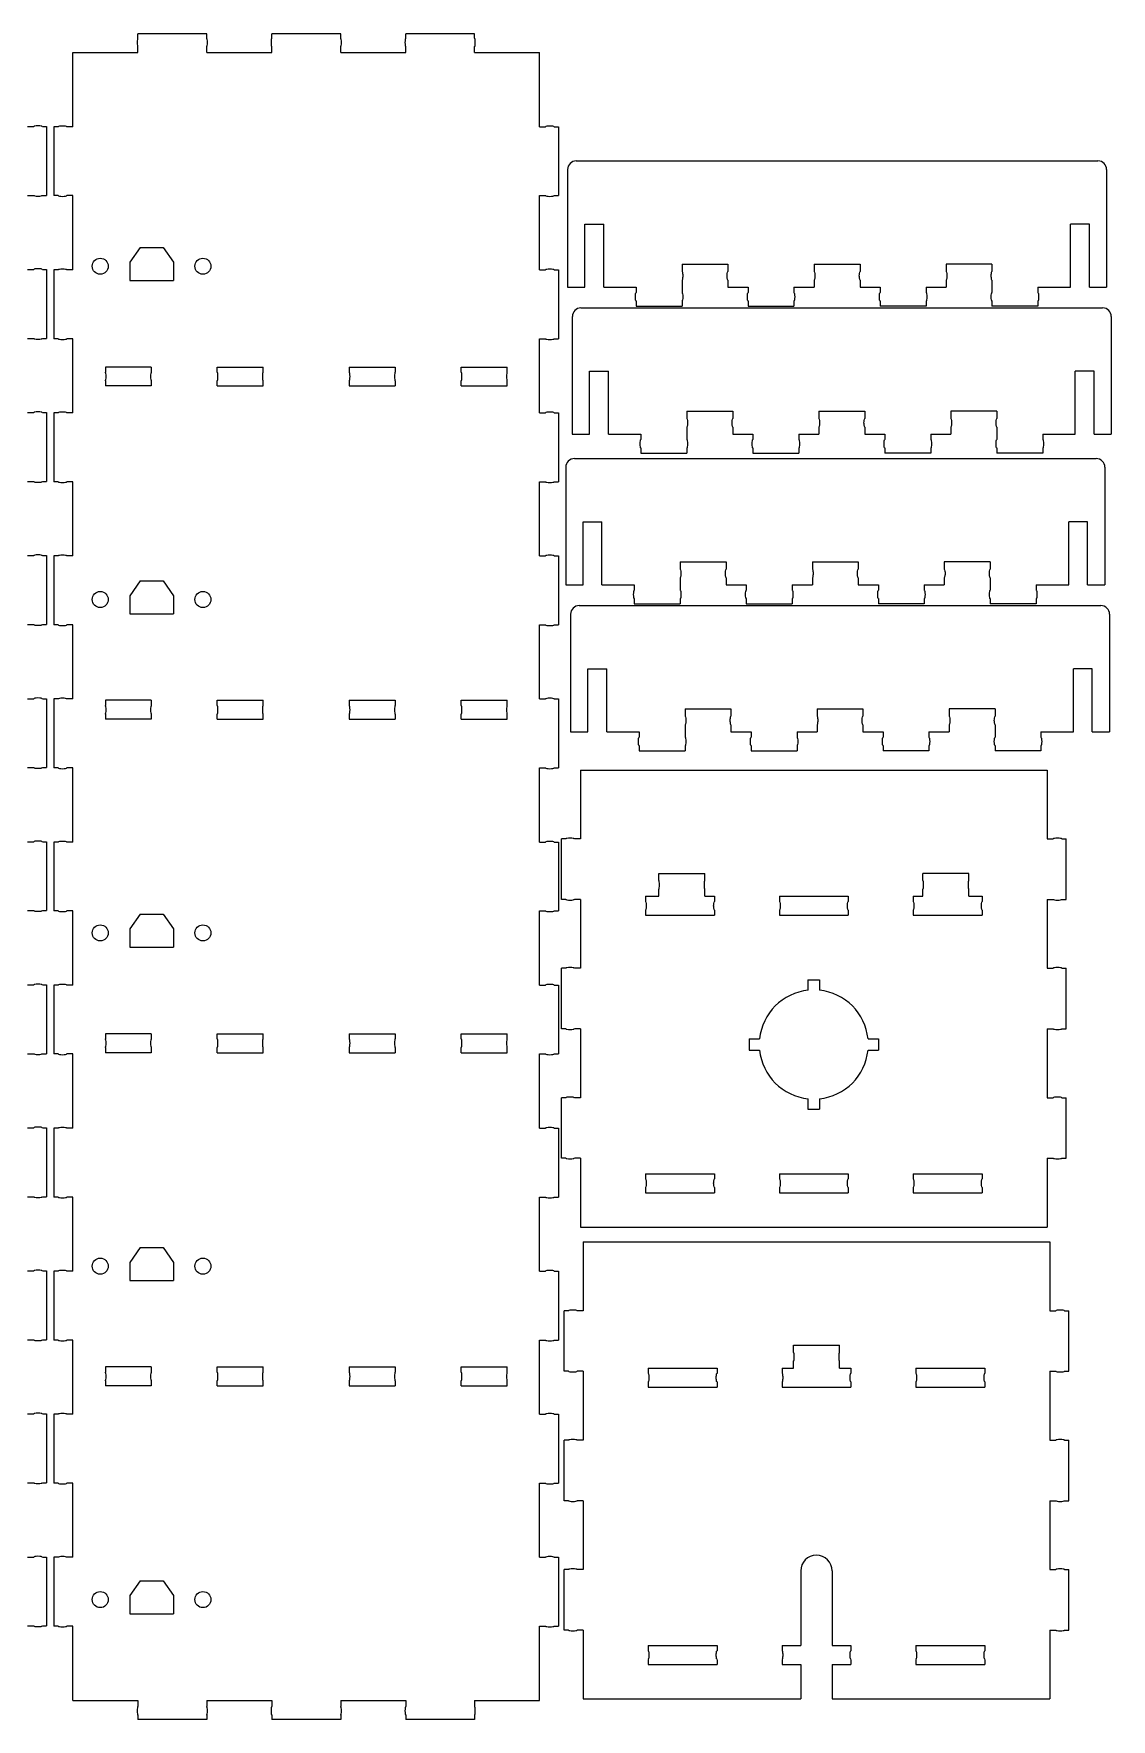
# Model space of a CAD drawing. Header units: inches. Extents: x 0.6 to 17.7, y 0.3 to 11.9.
# Drawn here: x 10.31 to 17.7, y 0.33 to 11.89 of the extents above; entities that cross this region are included whole.
import ezdxf

# ---------------------------------------------------------------- set-up
doc = ezdxf.new("R2010")
doc.units = ezdxf.units.IN
doc.header["$LTSCALE"] = 0.5
doc.header["$MEASUREMENT"] = 0
doc.layers.add('Visible', color=1, linetype='Continuous', lineweight=13)

msp = doc.modelspace()

# ---------------------------------------------------------------- linework, layer by layer
at = {"layer": 'Visible'}
for p, q in [((11.027, 11.861), (11.027, 11.89)), ((11.499, 11.89), (11.027, 11.89)), ((11.027, 11.761), (11.027, 11.802)), ((11.499, 11.861), (11.499, 11.89)), ((11.499, 11.761), (11.499, 11.802)), ((11.945, 11.861), (11.945, 11.89)), ((12.418, 11.89), (11.945, 11.89)), ((11.945, 11.761), (11.945, 11.802)), ((12.418, 11.861), (12.418, 11.89)), ((12.418, 11.761), (12.418, 11.802)), ((12.864, 11.861), (12.864, 11.89)), ((13.336, 11.89), (12.864, 11.89)), ((12.864, 11.761), (12.864, 11.802)), ((13.336, 11.861), (13.336, 11.89)), ((13.336, 11.761), (13.336, 11.802)), ((10.581, 11.252), (10.581, 11.761)), ((10.581, 11.761), (11.027, 11.761)), ((11.499, 11.761), (11.945, 11.761)), ((12.418, 11.761), (12.864, 11.761)), ((13.336, 11.761), (13.782, 11.761)), ((13.782, 11.252), (13.782, 11.761)), ((10.271, 11.254), (10.313, 11.254)), ((10.372, 11.254), (10.401, 11.254)), ((10.401, 11.254), (10.401, 10.782)), ((10.451, 11.252), (10.451, 10.78)), ((10.481, 11.252), (10.451, 11.252)), ((10.581, 11.252), (10.54, 11.252)), ((13.782, 11.252), (13.823, 11.252)), ((13.882, 11.252), (13.912, 11.252)), ((13.912, 11.252), (13.912, 10.78)), ((14.033, 11.018), (17.612, 11.018)), ((13.974, 10.959), (13.974, 10.152)), ((17.671, 10.959), (17.671, 10.152)), ((10.271, 10.782), (10.313, 10.782)), ((10.372, 10.782), (10.401, 10.782)), ((10.481, 10.78), (10.451, 10.78)), ((10.581, 10.78), (10.54, 10.78)), ((10.581, 10.271), (10.581, 10.78)), ((13.782, 10.78), (13.823, 10.78)), ((13.782, 10.271), (13.782, 10.78)), ((13.882, 10.78), (13.912, 10.78)), ((14.092, 10.585), (14.222, 10.585)), ((14.092, 10.152), (14.092, 10.585)), ((14.222, 10.152), (14.222, 10.585)), ((17.553, 10.585), (17.423, 10.585)), ((17.423, 10.152), (17.423, 10.585)), ((17.553, 10.152), (17.553, 10.585)), ((11.043, 10.425), (10.972, 10.323)), ((11.043, 10.425), (11.2, 10.425)), ((11.2, 10.425), (11.271, 10.323)), ((10.972, 10.323), (10.972, 10.199)), ((11.271, 10.323), (11.271, 10.199)), ((14.759, 10.31), (15.074, 10.31)), ((14.759, 10.31), (14.759, 10.261)), ((15.074, 10.31), (15.074, 10.261)), ((15.665, 10.31), (15.98, 10.31)), ((15.665, 10.31), (15.665, 10.261)), ((15.98, 10.31), (15.98, 10.261)), ((16.885, 10.31), (16.57, 10.31)), ((16.57, 10.31), (16.57, 10.261)), ((16.885, 10.31), (16.885, 10.261)), ((10.271, 10.274), (10.313, 10.274)), ((10.372, 10.274), (10.401, 10.274)), ((10.401, 10.274), (10.401, 9.801)), ((10.451, 10.271), (10.451, 9.799)), ((10.481, 10.271), (10.451, 10.271)), ((10.581, 10.271), (10.54, 10.271)), ((10.972, 10.199), (11.271, 10.199)), ((13.782, 10.271), (13.823, 10.271)), ((13.882, 10.271), (13.912, 10.271)), ((13.912, 10.271), (13.912, 9.799)), ((14.759, 10.201), (14.759, 10.117)), ((15.074, 10.201), (15.074, 10.152)), ((15.665, 10.201), (15.665, 10.152)), ((15.98, 10.201), (15.98, 10.152)), ((16.57, 10.201), (16.57, 10.152)), ((16.885, 10.201), (16.885, 10.117)), ((13.974, 10.152), (14.092, 10.152)), ((14.222, 10.152), (14.444, 10.152)), ((14.444, 10.152), (14.444, 10.117)), ((14.444, 10.058), (14.444, 10.022)), ((14.759, 10.058), (14.759, 10.022)), ((15.074, 10.152), (15.212, 10.152)), ((15.212, 10.152), (15.212, 10.117)), ((15.212, 10.058), (15.212, 10.022)), ((15.527, 10.152), (15.527, 10.117)), ((15.527, 10.152), (15.665, 10.152)), ((15.527, 10.058), (15.527, 10.022)), ((15.98, 10.152), (16.118, 10.152)), ((16.118, 10.152), (16.118, 10.117)), ((16.118, 10.058), (16.118, 10.022)), ((16.433, 10.152), (16.433, 10.117)), ((16.433, 10.152), (16.57, 10.152)), ((16.433, 10.058), (16.433, 10.022)), ((16.885, 10.058), (16.885, 10.022)), ((17.2, 10.152), (17.2, 10.117)), ((17.2, 10.152), (17.423, 10.152)), ((17.2, 10.058), (17.2, 10.022)), ((17.553, 10.152), (17.671, 10.152)), ((14.006, 9.951), (14.006, 9.144)), ((14.066, 10.01), (17.644, 10.01)), ((14.444, 10.022), (14.759, 10.022)), ((15.212, 10.022), (15.527, 10.022)), ((16.433, 10.022), (16.118, 10.022)), ((17.2, 10.022), (16.885, 10.022)), ((17.703, 9.951), (17.703, 9.144)), ((10.271, 9.801), (10.313, 9.801)), ((10.372, 9.801), (10.401, 9.801)), ((10.481, 9.799), (10.451, 9.799)), ((10.581, 9.799), (10.54, 9.799)), ((10.581, 9.291), (10.581, 9.799)), ((13.782, 9.799), (13.823, 9.799)), ((13.782, 9.291), (13.782, 9.799)), ((13.882, 9.799), (13.912, 9.799)), ((11.119, 9.605), (10.804, 9.605)), ((10.804, 9.605), (10.804, 9.57)), ((11.119, 9.605), (11.119, 9.57)), ((11.571, 9.605), (11.886, 9.605)), ((11.571, 9.57), (11.571, 9.605)), ((11.886, 9.57), (11.886, 9.605)), ((12.477, 9.605), (12.792, 9.605)), ((12.477, 9.605), (12.477, 9.57)), ((12.792, 9.605), (12.792, 9.57)), ((13.245, 9.605), (13.56, 9.605)), ((13.245, 9.57), (13.245, 9.605)), ((13.56, 9.57), (13.56, 9.605)), ((10.804, 9.511), (10.804, 9.475)), ((11.119, 9.511), (11.119, 9.475)), ((11.571, 9.475), (11.571, 9.511)), ((11.886, 9.475), (11.886, 9.511)), ((12.477, 9.511), (12.477, 9.475)), ((12.792, 9.511), (12.792, 9.475)), ((13.245, 9.475), (13.245, 9.511)), ((13.56, 9.475), (13.56, 9.511)), ((14.125, 9.577), (14.254, 9.577)), ((14.125, 9.144), (14.125, 9.577)), ((14.254, 9.144), (14.254, 9.577)), ((17.585, 9.577), (17.455, 9.577)), ((17.455, 9.144), (17.455, 9.577)), ((17.585, 9.144), (17.585, 9.577)), ((11.119, 9.475), (10.804, 9.475)), ((11.571, 9.475), (11.886, 9.475)), ((12.477, 9.475), (12.792, 9.475)), ((13.245, 9.475), (13.56, 9.475)), ((10.271, 9.293), (10.313, 9.293)), ((10.372, 9.293), (10.401, 9.293)), ((10.401, 9.293), (10.401, 8.82)), ((10.451, 9.291), (10.451, 8.818)), ((10.481, 9.291), (10.451, 9.291)), ((10.581, 9.291), (10.54, 9.291)), ((13.782, 9.291), (13.823, 9.291)), ((13.882, 9.291), (13.912, 9.291)), ((13.912, 9.291), (13.912, 8.818)), ((14.792, 9.302), (15.107, 9.302)), ((14.792, 9.302), (14.792, 9.252)), ((15.107, 9.302), (15.107, 9.252)), ((15.697, 9.302), (16.012, 9.302)), ((15.697, 9.302), (15.697, 9.252)), ((16.012, 9.302), (16.012, 9.252)), ((16.918, 9.302), (16.603, 9.302)), ((16.603, 9.302), (16.603, 9.252)), ((16.918, 9.302), (16.918, 9.252)), ((14.006, 9.144), (14.125, 9.144)), ((14.254, 9.144), (14.477, 9.144)), ((14.477, 9.144), (14.477, 9.109)), ((14.792, 9.193), (14.792, 9.109)), ((15.107, 9.193), (15.107, 9.144)), ((15.107, 9.144), (15.245, 9.144)), ((15.245, 9.144), (15.245, 9.109)), ((15.56, 9.144), (15.56, 9.109)), ((15.56, 9.144), (15.697, 9.144)), ((15.697, 9.193), (15.697, 9.144)), ((16.012, 9.193), (16.012, 9.144)), ((16.012, 9.144), (16.15, 9.144)), ((16.15, 9.144), (16.15, 9.109)), ((16.465, 9.144), (16.465, 9.109)), ((16.465, 9.144), (16.603, 9.144)), ((16.603, 9.193), (16.603, 9.144)), ((16.918, 9.193), (16.918, 9.109)), ((17.233, 9.144), (17.233, 9.109)), ((17.233, 9.144), (17.455, 9.144)), ((17.585, 9.144), (17.703, 9.144)), ((14.477, 9.05), (14.477, 9.014)), ((14.792, 9.05), (14.792, 9.014)), ((15.245, 9.05), (15.245, 9.014)), ((15.56, 9.05), (15.56, 9.014)), ((16.15, 9.05), (16.15, 9.014)), ((16.465, 9.05), (16.465, 9.014)), ((16.918, 9.05), (16.918, 9.014)), ((17.233, 9.05), (17.233, 9.014)), ((13.962, 8.918), (13.962, 8.111)), ((14.021, 8.977), (17.6, 8.977)), ((14.477, 9.014), (14.792, 9.014)), ((15.245, 9.014), (15.56, 9.014)), ((16.465, 9.014), (16.15, 9.014)), ((17.233, 9.014), (16.918, 9.014)), ((17.659, 8.918), (17.659, 8.111)), ((10.271, 8.82), (10.313, 8.82)), ((10.372, 8.82), (10.401, 8.82)), ((10.481, 8.818), (10.451, 8.818)), ((10.581, 8.818), (10.54, 8.818)), ((10.581, 8.31), (10.581, 8.818)), ((13.782, 8.818), (13.823, 8.818)), ((13.782, 8.31), (13.782, 8.818)), ((13.882, 8.818), (13.912, 8.818)), ((14.08, 8.544), (14.21, 8.544)), ((14.08, 8.111), (14.08, 8.544)), ((14.21, 8.111), (14.21, 8.544)), ((17.541, 8.544), (17.411, 8.544)), ((17.411, 8.111), (17.411, 8.544)), ((17.541, 8.111), (17.541, 8.544)), ((10.271, 8.312), (10.313, 8.312)), ((10.372, 8.312), (10.401, 8.312)), ((10.401, 8.312), (10.401, 7.839)), ((10.451, 8.31), (10.451, 7.837)), ((10.481, 8.31), (10.451, 8.31)), ((10.581, 8.31), (10.54, 8.31)), ((13.782, 8.31), (13.823, 8.31)), ((13.882, 8.31), (13.912, 8.31)), ((13.912, 8.31), (13.912, 7.837)), ((14.747, 8.269), (15.062, 8.269)), ((14.747, 8.269), (14.747, 8.219)), ((15.062, 8.269), (15.062, 8.219)), ((15.653, 8.269), (15.968, 8.269)), ((15.653, 8.269), (15.653, 8.219)), ((15.968, 8.269), (15.968, 8.219)), ((16.873, 8.269), (16.558, 8.269)), ((16.558, 8.269), (16.558, 8.219)), ((16.873, 8.269), (16.873, 8.219)), ((11.043, 8.139), (10.972, 8.037)), ((11.043, 8.139), (11.2, 8.139)), ((11.2, 8.139), (11.271, 8.037)), ((13.962, 8.111), (14.08, 8.111)), ((14.21, 8.111), (14.432, 8.111)), ((14.432, 8.111), (14.432, 8.076)), ((14.747, 8.16), (14.747, 8.076)), ((15.062, 8.16), (15.062, 8.111)), ((15.062, 8.111), (15.2, 8.111)), ((15.2, 8.111), (15.2, 8.076)), ((15.515, 8.111), (15.515, 8.076)), ((15.515, 8.111), (15.653, 8.111)), ((15.653, 8.16), (15.653, 8.111)), ((15.968, 8.16), (15.968, 8.111)), ((15.968, 8.111), (16.106, 8.111)), ((16.106, 8.111), (16.106, 8.076)), ((16.421, 8.111), (16.421, 8.076)), ((16.421, 8.111), (16.558, 8.111)), ((16.558, 8.16), (16.558, 8.111)), ((16.873, 8.16), (16.873, 8.076)), ((17.188, 8.111), (17.188, 8.076)), ((17.188, 8.111), (17.411, 8.111)), ((17.541, 8.111), (17.659, 8.111)), ((10.972, 8.037), (10.972, 7.913)), ((11.271, 8.037), (11.271, 7.913)), ((14.432, 8.017), (14.432, 7.981)), ((14.432, 7.981), (14.747, 7.981)), ((14.747, 8.017), (14.747, 7.981)), ((15.2, 8.017), (15.2, 7.981)), ((15.2, 7.981), (15.515, 7.981)), ((15.515, 8.017), (15.515, 7.981)), ((16.106, 8.017), (16.106, 7.981)), ((16.421, 7.981), (16.106, 7.981)), ((16.421, 8.017), (16.421, 7.981)), ((16.873, 8.017), (16.873, 7.981)), ((17.188, 7.981), (16.873, 7.981)), ((17.188, 8.017), (17.188, 7.981)), ((10.972, 7.913), (11.271, 7.913)), ((13.995, 7.91), (13.995, 7.103)), ((14.054, 7.969), (17.632, 7.969)), ((17.691, 7.91), (17.691, 7.103)), ((10.271, 7.839), (10.313, 7.839)), ((10.372, 7.839), (10.401, 7.839)), ((10.481, 7.837), (10.451, 7.837)), ((10.581, 7.837), (10.54, 7.837)), ((10.581, 7.329), (10.581, 7.837)), ((13.782, 7.837), (13.823, 7.837)), ((13.782, 7.329), (13.782, 7.837)), ((13.882, 7.837), (13.912, 7.837)), ((14.113, 7.536), (14.243, 7.536)), ((14.113, 7.103), (14.113, 7.536)), ((14.243, 7.103), (14.243, 7.536)), ((17.573, 7.536), (17.443, 7.536)), ((17.443, 7.103), (17.443, 7.536)), ((17.573, 7.103), (17.573, 7.536)), ((10.271, 7.331), (10.313, 7.331)), ((10.372, 7.331), (10.401, 7.331)), ((10.401, 7.331), (10.401, 6.859)), ((10.451, 7.329), (10.451, 6.856)), ((10.481, 7.329), (10.451, 7.329)), ((10.581, 7.329), (10.54, 7.329)), ((11.119, 7.32), (10.804, 7.32)), ((10.804, 7.32), (10.804, 7.284)), ((11.119, 7.32), (11.119, 7.284)), ((11.571, 7.32), (11.886, 7.32)), ((11.571, 7.284), (11.571, 7.32)), ((11.886, 7.284), (11.886, 7.32)), ((12.477, 7.32), (12.792, 7.32)), ((12.477, 7.32), (12.477, 7.284)), ((12.792, 7.32), (12.792, 7.284)), ((13.245, 7.32), (13.56, 7.32)), ((13.245, 7.284), (13.245, 7.32)), ((13.56, 7.284), (13.56, 7.32)), ((13.782, 7.329), (13.823, 7.329)), ((13.882, 7.329), (13.912, 7.329)), ((13.912, 7.329), (13.912, 6.856)), ((10.804, 7.225), (10.804, 7.19)), ((11.119, 7.19), (10.804, 7.19)), ((11.119, 7.225), (11.119, 7.19)), ((11.571, 7.19), (11.571, 7.225)), ((11.571, 7.19), (11.886, 7.19)), ((11.886, 7.19), (11.886, 7.225)), ((12.477, 7.225), (12.477, 7.19)), ((12.477, 7.19), (12.792, 7.19)), ((12.792, 7.225), (12.792, 7.19)), ((13.245, 7.19), (13.245, 7.225)), ((13.245, 7.19), (13.56, 7.19)), ((13.56, 7.19), (13.56, 7.225)), ((14.78, 7.261), (15.095, 7.261)), ((14.78, 7.261), (14.78, 7.211)), ((15.095, 7.261), (15.095, 7.211)), ((15.685, 7.261), (16, 7.261)), ((15.685, 7.261), (15.685, 7.211)), ((16, 7.261), (16, 7.211)), ((16.906, 7.261), (16.591, 7.261)), ((16.591, 7.261), (16.591, 7.211)), ((16.906, 7.261), (16.906, 7.211)), ((13.995, 7.103), (14.113, 7.103)), ((14.243, 7.103), (14.465, 7.103)), ((14.465, 7.103), (14.465, 7.068)), ((14.78, 7.152), (14.78, 7.068)), ((15.095, 7.152), (15.095, 7.103)), ((15.095, 7.103), (15.233, 7.103)), ((15.233, 7.103), (15.233, 7.068)), ((15.548, 7.103), (15.548, 7.068)), ((15.548, 7.103), (15.685, 7.103)), ((15.685, 7.152), (15.685, 7.103)), ((16, 7.152), (16, 7.103)), ((16, 7.103), (16.138, 7.103)), ((16.138, 7.103), (16.138, 7.068)), ((16.453, 7.103), (16.453, 7.068)), ((16.453, 7.103), (16.591, 7.103)), ((16.591, 7.152), (16.591, 7.103)), ((16.906, 7.152), (16.906, 7.068)), ((17.221, 7.103), (17.221, 7.068)), ((17.221, 7.103), (17.443, 7.103)), ((17.573, 7.103), (17.691, 7.103)), ((14.465, 7.009), (14.465, 6.973)), ((14.465, 6.973), (14.78, 6.973)), ((14.78, 7.009), (14.78, 6.973)), ((15.233, 7.009), (15.233, 6.973)), ((15.233, 6.973), (15.548, 6.973)), ((15.548, 7.009), (15.548, 6.973)), ((16.138, 7.009), (16.138, 6.973)), ((16.453, 6.973), (16.138, 6.973)), ((16.453, 7.009), (16.453, 6.973)), ((16.906, 7.009), (16.906, 6.973)), ((17.221, 6.973), (16.906, 6.973)), ((17.221, 7.009), (17.221, 6.973)), ((10.271, 6.859), (10.313, 6.859)), ((10.372, 6.859), (10.401, 6.859)), ((10.481, 6.856), (10.451, 6.856)), ((10.581, 6.856), (10.54, 6.856)), ((10.581, 6.348), (10.581, 6.856)), ((13.782, 6.856), (13.823, 6.856)), ((13.782, 6.348), (13.782, 6.856)), ((13.882, 6.856), (13.912, 6.856)), ((14.062, 6.842), (14.062, 6.37)), ((14.062, 6.842), (17.263, 6.842)), ((17.263, 6.842), (17.263, 6.37)), ((13.932, 5.955), (13.932, 6.37)), ((13.962, 6.37), (13.932, 6.37)), ((14.062, 6.37), (14.021, 6.37)), ((17.263, 6.37), (17.304, 6.37)), ((17.364, 6.37), (17.393, 6.37)), ((17.393, 5.955), (17.393, 6.37)), ((10.271, 6.35), (10.313, 6.35)), ((10.372, 6.35), (10.401, 6.35)), ((10.401, 6.35), (10.401, 5.878)), ((10.451, 6.348), (10.451, 5.876)), ((10.481, 6.348), (10.451, 6.348)), ((10.581, 6.348), (10.54, 6.348)), ((13.782, 6.348), (13.823, 6.348)), ((13.882, 6.348), (13.912, 6.348)), ((13.912, 6.348), (13.912, 5.876)), ((14.6, 6.133), (14.915, 6.133)), ((14.6, 6.084), (14.6, 6.133)), ((14.915, 6.084), (14.915, 6.133)), ((16.726, 6.133), (16.411, 6.133)), ((16.411, 6.084), (16.411, 6.133)), ((16.726, 6.084), (16.726, 6.133)), ((14.6, 5.976), (14.6, 6.025)), ((14.915, 5.976), (14.915, 6.025)), ((16.411, 5.976), (16.411, 6.025)), ((16.726, 5.976), (16.726, 6.025)), ((13.962, 5.955), (13.932, 5.955)), ((14.062, 5.955), (14.021, 5.955)), ((14.062, 5.955), (14.062, 5.483)), ((14.508, 5.976), (14.508, 5.941)), ((14.508, 5.976), (14.6, 5.976)), ((14.915, 5.976), (14.981, 5.976)), ((14.981, 5.976), (14.981, 5.941)), ((15.427, 5.976), (15.899, 5.976)), ((15.427, 5.976), (15.427, 5.941)), ((15.899, 5.976), (15.899, 5.941)), ((16.345, 5.976), (16.345, 5.941)), ((16.345, 5.976), (16.411, 5.976)), ((16.726, 5.976), (16.817, 5.976)), ((16.817, 5.976), (16.817, 5.941)), ((17.263, 5.955), (17.304, 5.955)), ((17.263, 5.955), (17.263, 5.483)), ((17.364, 5.955), (17.393, 5.955)), ((10.271, 5.878), (10.313, 5.878)), ((10.372, 5.878), (10.401, 5.878)), ((10.481, 5.876), (10.451, 5.876)), ((10.581, 5.876), (10.54, 5.876)), ((10.581, 5.367), (10.581, 5.876)), ((11.043, 5.854), (10.972, 5.752)), ((11.043, 5.854), (11.2, 5.854)), ((11.2, 5.854), (11.271, 5.752)), ((13.782, 5.876), (13.823, 5.876)), ((13.782, 5.367), (13.782, 5.876)), ((13.882, 5.876), (13.912, 5.876)), ((14.508, 5.881), (14.508, 5.846)), ((14.508, 5.846), (14.981, 5.846)), ((14.981, 5.881), (14.981, 5.846)), ((15.427, 5.881), (15.427, 5.846)), ((15.427, 5.846), (15.899, 5.846)), ((15.899, 5.881), (15.899, 5.846)), ((16.345, 5.881), (16.345, 5.846)), ((16.345, 5.846), (16.817, 5.846)), ((16.817, 5.881), (16.817, 5.846)), ((10.972, 5.752), (10.972, 5.628)), ((11.271, 5.752), (11.271, 5.628)), ((10.972, 5.628), (11.271, 5.628)), ((13.932, 5.068), (13.932, 5.483)), ((13.962, 5.483), (13.932, 5.483)), ((14.062, 5.483), (14.021, 5.483)), ((17.263, 5.483), (17.304, 5.483)), ((17.364, 5.483), (17.393, 5.483)), ((17.393, 5.068), (17.393, 5.483)), ((10.271, 5.369), (10.313, 5.369)), ((10.372, 5.369), (10.401, 5.369)), ((10.401, 5.369), (10.401, 4.897)), ((10.451, 5.367), (10.451, 4.895)), ((10.481, 5.367), (10.451, 5.367)), ((10.581, 5.367), (10.54, 5.367)), ((13.782, 5.367), (13.823, 5.367)), ((13.882, 5.367), (13.912, 5.367)), ((13.912, 5.367), (13.912, 4.895)), ((15.623, 5.403), (15.702, 5.403)), ((15.623, 5.403), (15.623, 5.332)), ((15.702, 5.403), (15.702, 5.332)), ((11.119, 5.034), (10.804, 5.034)), ((10.804, 5.034), (10.804, 4.999)), ((11.119, 5.034), (11.119, 4.999)), ((11.571, 5.034), (11.886, 5.034)), ((11.571, 4.999), (11.571, 5.034)), ((11.886, 4.999), (11.886, 5.034)), ((12.477, 5.034), (12.792, 5.034)), ((12.477, 5.034), (12.477, 4.999)), ((12.792, 5.034), (12.792, 4.999)), ((13.245, 5.034), (13.56, 5.034)), ((13.245, 4.999), (13.245, 5.034)), ((13.56, 4.999), (13.56, 5.034)), ((13.962, 5.068), (13.932, 5.068)), ((14.062, 5.068), (14.021, 5.068)), ((14.062, 5.068), (14.062, 4.595)), ((15.22, 5), (15.291, 5)), ((15.22, 5), (15.22, 4.921)), ((16.035, 5), (16.106, 5)), ((16.106, 5), (16.106, 4.921)), ((17.263, 5.068), (17.304, 5.068)), ((17.263, 5.068), (17.263, 4.595)), ((17.364, 5.068), (17.393, 5.068)), ((10.271, 4.897), (10.313, 4.897)), ((10.372, 4.897), (10.401, 4.897)), ((10.481, 4.895), (10.451, 4.895)), ((10.581, 4.895), (10.54, 4.895)), ((10.581, 4.386), (10.581, 4.895)), ((10.804, 4.94), (10.804, 4.904)), ((11.119, 4.904), (10.804, 4.904)), ((11.119, 4.94), (11.119, 4.904)), ((11.571, 4.904), (11.571, 4.94)), ((11.571, 4.904), (11.886, 4.904)), ((11.886, 4.904), (11.886, 4.94)), ((12.477, 4.94), (12.477, 4.904)), ((12.477, 4.904), (12.792, 4.904)), ((12.792, 4.94), (12.792, 4.904)), ((13.245, 4.904), (13.245, 4.94)), ((13.245, 4.904), (13.56, 4.904)), ((13.56, 4.904), (13.56, 4.94)), ((13.782, 4.895), (13.823, 4.895)), ((13.782, 4.386), (13.782, 4.895)), ((13.882, 4.895), (13.912, 4.895)), ((15.22, 4.921), (15.291, 4.921)), ((16.035, 4.921), (16.106, 4.921)), ((13.932, 4.181), (13.932, 4.595)), ((13.962, 4.595), (13.932, 4.595)), ((14.062, 4.595), (14.021, 4.595)), ((15.623, 4.588), (15.623, 4.517)), ((15.623, 4.517), (15.702, 4.517)), ((15.702, 4.588), (15.702, 4.517)), ((17.263, 4.595), (17.304, 4.595)), ((17.364, 4.595), (17.393, 4.595)), ((17.393, 4.181), (17.393, 4.595)), ((10.271, 4.389), (10.313, 4.389)), ((10.372, 4.389), (10.401, 4.389)), ((10.401, 4.389), (10.401, 3.916)), ((10.451, 4.386), (10.451, 3.914)), ((10.481, 4.386), (10.451, 4.386)), ((10.581, 4.386), (10.54, 4.386)), ((13.782, 4.386), (13.823, 4.386)), ((13.882, 4.386), (13.912, 4.386)), ((13.912, 4.386), (13.912, 3.914)), ((13.962, 4.181), (13.932, 4.181)), ((14.062, 4.181), (14.021, 4.181)), ((14.062, 4.181), (14.062, 3.708)), ((17.263, 4.181), (17.304, 4.181)), ((17.263, 4.181), (17.263, 3.708)), ((17.364, 4.181), (17.393, 4.181)), ((14.508, 4.074), (14.981, 4.074)), ((14.508, 4.074), (14.508, 4.039)), ((14.981, 4.074), (14.981, 4.039)), ((15.427, 4.074), (15.899, 4.074)), ((15.427, 4.074), (15.427, 4.039)), ((15.899, 4.074), (15.899, 4.039)), ((16.345, 4.074), (16.817, 4.074)), ((16.345, 4.074), (16.345, 4.039)), ((16.817, 4.074), (16.817, 4.039)), ((14.508, 3.98), (14.508, 3.944)), ((14.508, 3.944), (14.981, 3.944)), ((14.981, 3.98), (14.981, 3.944)), ((15.427, 3.98), (15.427, 3.944)), ((15.427, 3.944), (15.899, 3.944)), ((15.899, 3.98), (15.899, 3.944)), ((16.345, 3.98), (16.345, 3.944)), ((16.345, 3.944), (16.817, 3.944)), ((16.817, 3.98), (16.817, 3.944)), ((10.271, 3.916), (10.313, 3.916)), ((10.372, 3.916), (10.401, 3.916)), ((10.481, 3.914), (10.451, 3.914)), ((10.581, 3.914), (10.54, 3.914)), ((10.581, 3.406), (10.581, 3.914)), ((13.782, 3.914), (13.823, 3.914)), ((13.782, 3.406), (13.782, 3.914)), ((13.882, 3.914), (13.912, 3.914)), ((14.062, 3.708), (17.263, 3.708)), ((14.081, 3.607), (14.081, 3.134)), ((14.081, 3.607), (17.282, 3.607)), ((17.282, 3.607), (17.282, 3.134)), ((11.043, 3.569), (10.972, 3.466)), ((11.043, 3.569), (11.2, 3.569)), ((11.2, 3.569), (11.271, 3.466)), ((10.271, 3.408), (10.313, 3.408)), ((10.372, 3.408), (10.401, 3.408)), ((10.401, 3.408), (10.401, 2.935)), ((10.451, 3.406), (10.451, 2.933)), ((10.481, 3.406), (10.451, 3.406)), ((10.581, 3.406), (10.54, 3.406)), ((10.972, 3.466), (10.972, 3.342)), ((11.271, 3.466), (11.271, 3.342)), ((13.782, 3.406), (13.823, 3.406)), ((13.882, 3.406), (13.912, 3.406)), ((13.912, 3.406), (13.912, 2.933)), ((10.972, 3.342), (11.271, 3.342)), ((13.951, 2.72), (13.951, 3.134)), ((13.98, 3.134), (13.951, 3.134)), ((14.081, 3.134), (14.039, 3.134)), ((17.282, 3.134), (17.323, 3.134)), ((17.382, 3.134), (17.411, 3.134)), ((17.411, 2.72), (17.411, 3.134)), ((10.271, 2.935), (10.313, 2.935)), ((10.372, 2.935), (10.401, 2.935)), ((10.481, 2.933), (10.451, 2.933)), ((10.581, 2.933), (10.54, 2.933)), ((10.581, 2.425), (10.581, 2.933)), ((13.782, 2.933), (13.823, 2.933)), ((13.782, 2.425), (13.782, 2.933)), ((13.882, 2.933), (13.912, 2.933)), ((15.524, 2.898), (15.839, 2.898)), ((15.524, 2.849), (15.524, 2.898)), ((15.839, 2.849), (15.839, 2.898)), ((15.524, 2.741), (15.524, 2.79)), ((15.839, 2.741), (15.839, 2.79)), ((11.119, 2.749), (10.804, 2.749)), ((10.804, 2.749), (10.804, 2.713)), ((11.119, 2.749), (11.119, 2.713)), ((11.571, 2.749), (11.886, 2.749)), ((11.571, 2.713), (11.571, 2.749)), ((11.886, 2.713), (11.886, 2.749)), ((12.477, 2.749), (12.792, 2.749)), ((12.477, 2.749), (12.477, 2.713)), ((12.792, 2.749), (12.792, 2.713)), ((13.245, 2.749), (13.56, 2.749)), ((13.245, 2.713), (13.245, 2.749)), ((13.56, 2.713), (13.56, 2.749)), ((13.98, 2.72), (13.951, 2.72)), ((14.081, 2.72), (14.039, 2.72)), ((14.081, 2.72), (14.081, 2.247)), ((14.527, 2.741), (14.999, 2.741)), ((14.527, 2.741), (14.527, 2.705)), ((14.999, 2.741), (14.999, 2.705)), ((15.445, 2.741), (15.445, 2.705)), ((15.445, 2.741), (15.524, 2.741)), ((15.839, 2.741), (15.917, 2.741)), ((15.917, 2.741), (15.917, 2.705)), ((16.363, 2.741), (16.836, 2.741)), ((16.363, 2.741), (16.363, 2.705)), ((16.836, 2.741), (16.836, 2.705)), ((17.282, 2.72), (17.323, 2.72)), ((17.282, 2.72), (17.282, 2.247)), ((17.382, 2.72), (17.411, 2.72)), ((10.804, 2.654), (10.804, 2.619)), ((11.119, 2.619), (10.804, 2.619)), ((11.119, 2.654), (11.119, 2.619)), ((11.571, 2.619), (11.571, 2.654)), ((11.571, 2.619), (11.886, 2.619)), ((11.886, 2.619), (11.886, 2.654)), ((12.477, 2.654), (12.477, 2.619)), ((12.477, 2.619), (12.792, 2.619)), ((12.792, 2.654), (12.792, 2.619)), ((13.245, 2.619), (13.245, 2.654)), ((13.245, 2.619), (13.56, 2.619)), ((13.56, 2.619), (13.56, 2.654)), ((14.527, 2.646), (14.527, 2.611)), ((14.527, 2.611), (14.999, 2.611)), ((14.999, 2.646), (14.999, 2.611)), ((15.445, 2.646), (15.445, 2.611)), ((15.445, 2.611), (15.917, 2.611)), ((15.917, 2.646), (15.917, 2.611)), ((16.363, 2.646), (16.363, 2.611)), ((16.363, 2.611), (16.836, 2.611)), ((16.836, 2.646), (16.836, 2.611)), ((10.271, 2.427), (10.313, 2.427)), ((10.372, 2.427), (10.401, 2.427)), ((10.401, 2.427), (10.401, 1.955)), ((10.451, 2.425), (10.451, 1.952)), ((10.481, 2.425), (10.451, 2.425)), ((10.581, 2.425), (10.54, 2.425)), ((13.782, 2.425), (13.823, 2.425)), ((13.882, 2.425), (13.912, 2.425)), ((13.912, 2.425), (13.912, 1.952)), ((13.951, 1.832), (13.951, 2.247)), ((13.98, 2.247), (13.951, 2.247)), ((14.081, 2.247), (14.039, 2.247)), ((17.282, 2.247), (17.323, 2.247)), ((17.382, 2.247), (17.411, 2.247)), ((17.411, 1.832), (17.411, 2.247)), ((10.271, 1.955), (10.313, 1.955)), ((10.372, 1.955), (10.401, 1.955)), ((10.481, 1.952), (10.451, 1.952)), ((10.581, 1.952), (10.54, 1.952)), ((10.581, 1.444), (10.581, 1.952)), ((13.782, 1.952), (13.823, 1.952)), ((13.782, 1.444), (13.782, 1.952)), ((13.882, 1.952), (13.912, 1.952)), ((13.98, 1.832), (13.951, 1.832)), ((14.081, 1.832), (14.039, 1.832)), ((14.081, 1.832), (14.081, 1.36)), ((17.282, 1.832), (17.323, 1.832)), ((17.282, 1.832), (17.282, 1.36)), ((17.382, 1.832), (17.411, 1.832)), ((10.271, 1.446), (10.313, 1.446)), ((10.372, 1.446), (10.401, 1.446)), ((10.401, 1.446), (10.401, 0.974)), ((10.451, 1.444), (10.451, 0.972)), ((10.481, 1.444), (10.451, 1.444)), ((10.581, 1.444), (10.54, 1.444)), ((13.782, 1.444), (13.823, 1.444)), ((13.882, 1.444), (13.912, 1.444)), ((13.912, 1.444), (13.912, 0.972)), ((11.043, 1.283), (10.972, 1.181)), ((11.043, 1.283), (11.2, 1.283)), ((11.2, 1.283), (11.271, 1.181)), ((13.951, 0.945), (13.951, 1.36)), ((13.98, 1.36), (13.951, 1.36)), ((14.081, 1.36), (14.039, 1.36)), ((15.573, 1.351), (15.573, 0.839)), ((15.789, 1.351), (15.789, 0.839)), ((17.282, 1.36), (17.323, 1.36)), ((17.382, 1.36), (17.411, 1.36)), ((17.411, 0.945), (17.411, 1.36)), ((10.972, 1.181), (10.972, 1.057)), ((11.271, 1.181), (11.271, 1.057)), ((10.972, 1.057), (11.271, 1.057)), ((10.271, 0.974), (10.313, 0.974)), ((10.372, 0.974), (10.401, 0.974)), ((10.481, 0.972), (10.451, 0.972)), ((10.581, 0.972), (10.54, 0.972)), ((10.581, 0.463), (10.581, 0.972)), ((13.782, 0.972), (13.823, 0.972)), ((13.782, 0.463), (13.782, 0.972)), ((13.882, 0.972), (13.912, 0.972)), ((13.98, 0.945), (13.951, 0.945)), ((14.081, 0.945), (14.039, 0.945)), ((14.081, 0.945), (14.081, 0.473)), ((17.282, 0.945), (17.323, 0.945)), ((17.282, 0.945), (17.282, 0.473)), ((17.382, 0.945), (17.411, 0.945)), ((14.527, 0.839), (14.999, 0.839)), ((14.527, 0.839), (14.527, 0.803)), ((14.999, 0.839), (14.999, 0.803)), ((15.445, 0.839), (15.573, 0.839)), ((15.445, 0.839), (15.445, 0.803)), ((15.789, 0.839), (15.917, 0.839)), ((15.917, 0.839), (15.917, 0.803)), ((16.363, 0.839), (16.836, 0.839)), ((16.363, 0.839), (16.363, 0.803)), ((16.836, 0.839), (16.836, 0.803)), ((14.527, 0.744), (14.527, 0.709)), ((14.527, 0.709), (14.999, 0.709)), ((14.999, 0.744), (14.999, 0.709)), ((15.445, 0.744), (15.445, 0.709)), ((15.445, 0.709), (15.573, 0.709)), ((15.573, 0.709), (15.573, 0.473)), ((15.789, 0.709), (15.789, 0.473)), ((15.789, 0.709), (15.917, 0.709)), ((15.917, 0.744), (15.917, 0.709)), ((16.363, 0.744), (16.363, 0.709)), ((16.363, 0.709), (16.836, 0.709)), ((16.836, 0.744), (16.836, 0.709)), ((10.581, 0.463), (11.027, 0.463)), ((11.027, 0.463), (11.027, 0.422)), ((11.499, 0.463), (11.945, 0.463)), ((11.499, 0.463), (11.499, 0.422)), ((11.945, 0.463), (11.945, 0.422)), ((12.418, 0.463), (12.864, 0.463)), ((12.418, 0.463), (12.418, 0.422)), ((12.864, 0.463), (12.864, 0.422)), ((13.336, 0.463), (13.782, 0.463)), ((13.336, 0.463), (13.336, 0.422)), ((14.081, 0.473), (15.573, 0.473)), ((15.789, 0.473), (17.282, 0.473)), ((11.027, 0.363), (11.027, 0.333)), ((11.499, 0.363), (11.499, 0.333)), ((11.945, 0.363), (11.945, 0.333)), ((12.418, 0.363), (12.418, 0.333)), ((12.864, 0.363), (12.864, 0.333)), ((13.336, 0.363), (13.336, 0.333)), ((11.499, 0.333), (11.027, 0.333)), ((12.418, 0.333), (11.945, 0.333)), ((13.336, 0.333), (12.864, 0.333))]:
    msp.add_line(p, q, dxfattribs=at)
for centre in [(10.769, 10.296), (11.473, 10.296), (10.769, 8.011), (11.473, 8.011), (10.769, 5.725), (11.473, 5.725), (10.769, 3.44), (11.473, 3.44), (10.769, 1.154), (11.473, 1.154)]:
    msp.add_circle(centre, 0.0551, dxfattribs=at)
for centre, radius, start, end in [((14.033, 10.959), 0.0591, 90, 180), ((17.612, 10.959), 0.0591, 0, 90), ((14.066, 9.951), 0.0591, 90, 180), ((17.644, 9.951), 0.0591, 0, 90), ((14.021, 8.918), 0.0591, 90, 180), ((17.6, 8.918), 0.0591, 0, 90), ((14.054, 7.91), 0.0591, 90, 180), ((17.632, 7.91), 0.0591, 0, 90), ((15.663, 4.96), 0.374, 96.0423, 173.9577), ((15.663, 4.96), 0.374, 6.0423, 83.9577), ((15.663, 4.96), 0.374, 186.0423, 263.9577), ((15.663, 4.96), 0.374, 276.0423, 353.9577), ((15.681, 1.351), 0.108, 0, 180)]:
    msp.add_arc(centre, radius, start, end, dxfattribs=at)
for centre, major_axis in [((11.027, 11.831), (0, -0.0295)), ((11.499, 11.831), (0, 0.0295)), ((11.945, 11.831), (0, -0.0295)), ((12.418, 11.831), (0, 0.0295)), ((12.864, 11.831), (0, -0.0295)), ((13.336, 11.831), (0, 0.0295)), ((10.342, 11.254), (-0.0295, 0)), ((10.51, 11.252), (-0.0295, 0)), ((13.853, 11.252), (-0.0295, 0)), ((10.342, 10.782), (0.0295, 0)), ((10.51, 10.78), (0.0295, 0)), ((13.853, 10.78), (0.0295, 0)), ((10.342, 10.274), (-0.0295, 0)), ((10.51, 10.271), (-0.0295, 0)), ((13.853, 10.271), (-0.0295, 0)), ((10.342, 9.801), (0.0295, 0)), ((10.51, 9.799), (0.0295, 0)), ((13.853, 9.799), (0.0295, 0)), ((10.804, 9.54), (0, 0.0295)), ((11.119, 9.54), (0, -0.0295)), ((11.571, 9.54), (0, 0.0295)), ((11.886, 9.54), (0, -0.0295)), ((12.477, 9.54), (0, 0.0295)), ((12.792, 9.54), (0, -0.0295)), ((13.245, 9.54), (0, 0.0295)), ((13.56, 9.54), (0, -0.0295)), ((10.342, 9.293), (-0.0295, 0)), ((10.51, 9.291), (-0.0295, 0)), ((13.853, 9.291), (-0.0295, 0)), ((10.342, 8.82), (0.0295, 0)), ((10.51, 8.818), (0.0295, 0)), ((13.853, 8.818), (0.0295, 0)), ((10.342, 8.312), (-0.0295, 0)), ((10.51, 8.31), (-0.0295, 0)), ((13.853, 8.31), (-0.0295, 0)), ((10.342, 7.839), (0.0295, 0)), ((10.51, 7.837), (0.0295, 0)), ((13.853, 7.837), (0.0295, 0)), ((10.342, 7.331), (-0.0295, 0)), ((10.51, 7.329), (-0.0295, 0)), ((10.804, 7.255), (0, 0.0295)), ((11.119, 7.255), (0, -0.0295)), ((11.571, 7.255), (0, 0.0295)), ((11.886, 7.255), (0, -0.0295)), ((12.477, 7.255), (0, 0.0295)), ((12.792, 7.255), (0, -0.0295)), ((13.245, 7.255), (0, 0.0295)), ((13.56, 7.255), (0, -0.0295)), ((13.853, 7.329), (-0.0295, 0)), ((10.342, 6.859), (0.0295, 0)), ((10.51, 6.856), (0.0295, 0)), ((13.853, 6.856), (0.0295, 0)), ((13.991, 6.37), (-0.0295, 0)), ((17.334, 6.37), (-0.0295, 0)), ((10.342, 6.35), (-0.0295, 0)), ((10.51, 6.348), (-0.0295, 0)), ((13.853, 6.348), (-0.0295, 0)), ((14.6, 6.055), (0, 0.0295)), ((14.915, 6.055), (0, -0.0295)), ((16.411, 6.055), (0, 0.0295)), ((16.726, 6.055), (0, -0.0295)), ((13.991, 5.955), (0.0295, 0)), ((17.334, 5.955), (0.0295, 0)), ((10.342, 5.878), (0.0295, 0)), ((10.51, 5.876), (0.0295, 0)), ((13.853, 5.876), (0.0295, 0)), ((13.991, 5.483), (-0.0295, 0)), ((17.334, 5.483), (-0.0295, 0)), ((10.342, 5.369), (-0.0295, 0)), ((10.51, 5.367), (-0.0295, 0)), ((13.853, 5.367), (-0.0295, 0)), ((10.804, 4.969), (0, 0.0295)), ((11.119, 4.969), (0, -0.0295)), ((11.571, 4.969), (0, 0.0295)), ((11.886, 4.969), (0, -0.0295)), ((12.477, 4.969), (0, 0.0295)), ((12.792, 4.969), (0, -0.0295)), ((13.245, 4.969), (0, 0.0295)), ((13.56, 4.969), (0, -0.0295)), ((13.991, 5.068), (0.0295, 0)), ((17.334, 5.068), (0.0295, 0)), ((10.342, 4.897), (0.0295, 0)), ((10.51, 4.895), (0.0295, 0)), ((13.853, 4.895), (0.0295, 0)), ((13.991, 4.595), (-0.0295, 0)), ((17.334, 4.595), (-0.0295, 0)), ((10.342, 4.389), (-0.0295, 0)), ((10.51, 4.386), (-0.0295, 0)), ((13.853, 4.386), (-0.0295, 0)), ((13.991, 4.181), (0.0295, 0)), ((17.334, 4.181), (0.0295, 0)), ((10.342, 3.916), (0.0295, 0)), ((10.51, 3.914), (0.0295, 0)), ((13.853, 3.914), (0.0295, 0)), ((10.342, 3.408), (-0.0295, 0)), ((10.51, 3.406), (-0.0295, 0)), ((13.853, 3.406), (-0.0295, 0)), ((14.01, 3.134), (-0.0295, 0)), ((17.352, 3.134), (-0.0295, 0)), ((10.342, 2.935), (0.0295, 0)), ((10.51, 2.933), (0.0295, 0)), ((13.853, 2.933), (0.0295, 0)), ((15.524, 2.819), (0, 0.0295)), ((15.839, 2.819), (0, -0.0295)), ((10.804, 2.684), (0, 0.0295)), ((11.119, 2.684), (0, -0.0295)), ((11.571, 2.684), (0, 0.0295)), ((11.886, 2.684), (0, -0.0295)), ((12.477, 2.684), (0, 0.0295)), ((12.792, 2.684), (0, -0.0295)), ((13.245, 2.684), (0, 0.0295)), ((13.56, 2.684), (0, -0.0295)), ((14.01, 2.72), (0.0295, 0)), ((17.352, 2.72), (0.0295, 0)), ((10.342, 2.427), (-0.0295, 0)), ((10.51, 2.425), (-0.0295, 0)), ((13.853, 2.425), (-0.0295, 0)), ((14.01, 2.247), (-0.0295, 0)), ((17.352, 2.247), (-0.0295, 0)), ((10.342, 1.955), (0.0295, 0)), ((10.51, 1.952), (0.0295, 0)), ((13.853, 1.952), (0.0295, 0)), ((14.01, 1.832), (0.0295, 0)), ((17.352, 1.832), (0.0295, 0)), ((10.342, 1.446), (-0.0295, 0)), ((10.51, 1.444), (-0.0295, 0)), ((13.853, 1.444), (-0.0295, 0)), ((14.01, 1.36), (-0.0295, 0)), ((17.352, 1.36), (-0.0295, 0)), ((10.342, 0.974), (0.0295, 0)), ((10.51, 0.972), (0.0295, 0)), ((13.853, 0.972), (0.0295, 0)), ((14.01, 0.945), (0.0295, 0)), ((17.352, 0.945), (0.0295, 0)), ((11.027, 0.392), (0, -0.0295)), ((11.499, 0.392), (0, 0.0295)), ((11.945, 0.392), (0, -0.0295)), ((12.418, 0.392), (0, 0.0295)), ((12.864, 0.392), (0, -0.0295)), ((13.336, 0.392), (0, 0.0295))]:
    msp.add_ellipse(centre, major_axis=major_axis, ratio=0.166667, start_param=3.141593, end_param=6.283185, dxfattribs=at)
at = {"layer": 'Visible', "extrusion": (0, 0, -1)}
for centre, major_axis, start_param, end_param in [((14.759, 10.231), (0, 0.0295), 0, 3.141593), ((15.074, 10.231), (0, -0.0295), 0, 3.141593), ((15.665, 10.231), (0, 0.0295), 0, 3.141593), ((15.98, 10.231), (0, -0.0295), 0, 3.141593), ((16.57, 10.231), (0, 0.0295), 0, 3.141593), ((16.885, 10.231), (0, -0.0295), 0, 3.141593), ((14.444, 10.087), (0, 0.0295), 3.141593, 6.283185), ((14.759, 10.087), (0, -0.0295), 3.141593, 6.283185), ((15.212, 10.087), (0, 0.0295), 3.141593, 6.283185), ((15.527, 10.087), (0, -0.0295), 3.141593, 6.283185), ((16.118, 10.087), (0, 0.0295), 3.141593, 6.283185), ((16.433, 10.087), (0, -0.0295), 3.141593, 6.283185), ((16.885, 10.087), (0, 0.0295), 3.141593, 6.283185), ((17.2, 10.087), (0, -0.0295), 3.141593, 6.283185), ((14.792, 9.223), (0, 0.0295), 0, 3.141593), ((15.107, 9.223), (0, -0.0295), 0, 3.141593), ((15.697, 9.223), (0, 0.0295), 0, 3.141593), ((16.012, 9.223), (0, -0.0295), 0, 3.141593), ((16.603, 9.223), (0, 0.0295), 0, 3.141593), ((16.918, 9.223), (0, -0.0295), 0, 3.141593), ((14.477, 9.079), (0, 0.0295), 3.141593, 6.283185), ((14.792, 9.079), (0, -0.0295), 3.141593, 6.283185), ((15.245, 9.079), (0, 0.0295), 3.141593, 6.283185), ((15.56, 9.079), (0, -0.0295), 3.141593, 6.283185), ((16.15, 9.079), (0, 0.0295), 3.141593, 6.283185), ((16.465, 9.079), (0, -0.0295), 3.141593, 6.283185), ((16.918, 9.079), (0, 0.0295), 3.141593, 6.283185), ((17.233, 9.079), (0, -0.0295), 3.141593, 6.283185), ((14.747, 8.19), (0, 0.0295), 0, 3.141593), ((15.062, 8.19), (0, -0.0295), 0, 3.141593), ((15.653, 8.19), (0, 0.0295), 0, 3.141593), ((15.968, 8.19), (0, -0.0295), 0, 3.141593), ((16.558, 8.19), (0, 0.0295), 0, 3.141593), ((16.873, 8.19), (0, -0.0295), 0, 3.141593), ((14.432, 8.046), (0, 0.0295), 3.141593, 6.283185), ((14.747, 8.046), (0, -0.0295), 3.141593, 6.283185), ((15.2, 8.046), (0, 0.0295), 3.141593, 6.283185), ((15.515, 8.046), (0, -0.0295), 3.141593, 6.283185), ((16.106, 8.046), (0, 0.0295), 3.141593, 6.283185), ((16.421, 8.046), (0, -0.0295), 3.141593, 6.283185), ((16.873, 8.046), (0, 0.0295), 3.141593, 6.283185), ((17.188, 8.046), (0, -0.0295), 3.141593, 6.283185), ((14.78, 7.182), (0, 0.0295), 0, 3.141593), ((15.095, 7.182), (0, -0.0295), 0, 3.141593), ((15.685, 7.182), (0, 0.0295), 0, 3.141593), ((16, 7.182), (0, -0.0295), 0, 3.141593), ((16.591, 7.182), (0, 0.0295), 0, 3.141593), ((16.906, 7.182), (0, -0.0295), 0, 3.141593), ((14.465, 7.038), (0, 0.0295), 3.141593, 6.283185), ((14.78, 7.038), (0, -0.0295), 3.141593, 6.283185), ((15.233, 7.038), (0, 0.0295), 3.141593, 6.283185), ((15.548, 7.038), (0, -0.0295), 3.141593, 6.283185), ((16.138, 7.038), (0, 0.0295), 3.141593, 6.283185), ((16.453, 7.038), (0, -0.0295), 3.141593, 6.283185), ((16.906, 7.038), (0, 0.0295), 3.141593, 6.283185), ((17.221, 7.038), (0, -0.0295), 3.141593, 6.283185), ((14.508, 5.911), (0, 0.0295), 0, 3.141593), ((14.981, 5.911), (0, -0.0295), 0, 3.141593), ((15.427, 5.911), (0, 0.0295), 0, 3.141593), ((15.899, 5.911), (0, -0.0295), 0, 3.141593), ((16.345, 5.911), (0, 0.0295), 0, 3.141593), ((16.817, 5.911), (0, -0.0295), 0, 3.141593), ((14.508, 4.009), (0, 0.0295), 0, 3.141593), ((14.981, 4.009), (0, -0.0295), 0, 3.141593), ((15.427, 4.009), (0, 0.0295), 0, 3.141593), ((15.899, 4.009), (0, -0.0295), 0, 3.141593), ((16.345, 4.009), (0, 0.0295), 0, 3.141593), ((16.817, 4.009), (0, -0.0295), 0, 3.141593), ((14.527, 2.676), (0, 0.0295), 0, 3.141593), ((14.999, 2.676), (0, -0.0295), 0, 3.141593), ((15.445, 2.676), (0, 0.0295), 0, 3.141593), ((15.917, 2.676), (0, -0.0295), 0, 3.141593), ((16.363, 2.676), (0, 0.0295), 0, 3.141593), ((16.836, 2.676), (0, -0.0295), 0, 3.141593), ((14.527, 0.774), (0, 0.0295), 0, 3.141593), ((14.999, 0.774), (0, -0.0295), 0, 3.141593), ((15.445, 0.774), (0, 0.0295), 0, 3.141593), ((15.917, 0.774), (0, -0.0295), 0, 3.141593), ((16.363, 0.774), (0, 0.0295), 0, 3.141593), ((16.836, 0.774), (0, -0.0295), 0, 3.141593)]:
    msp.add_ellipse(centre, major_axis=major_axis, ratio=0.166667, start_param=start_param, end_param=end_param, dxfattribs=at)

doc.saveas('drawing.dxf')
